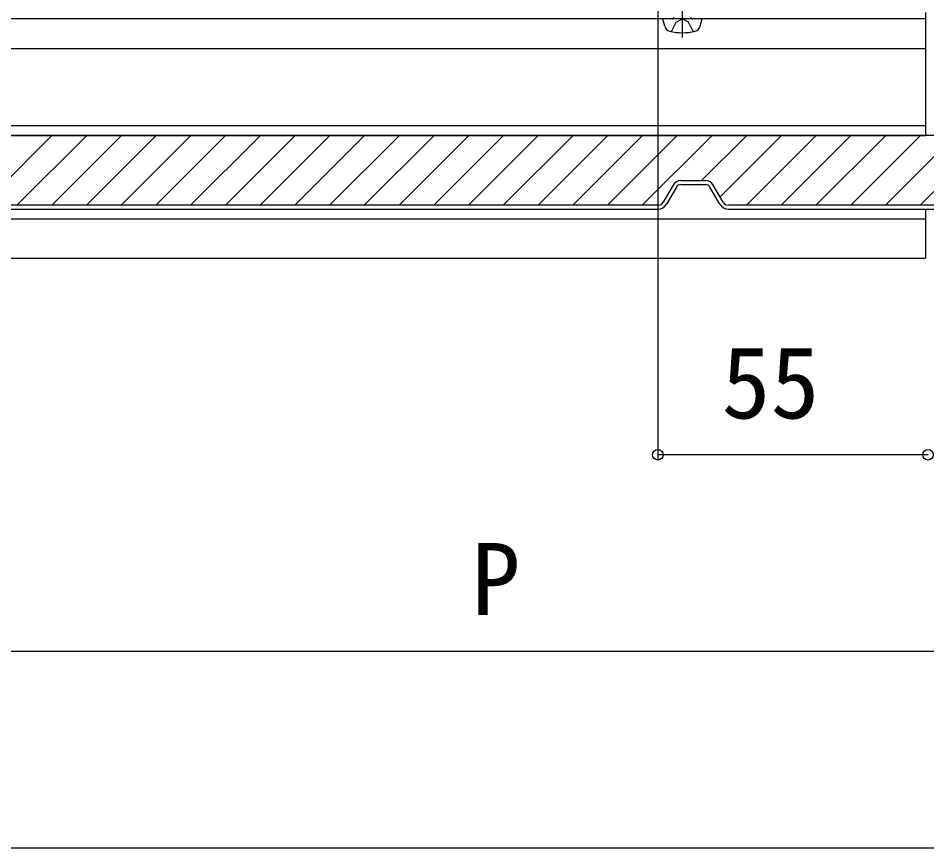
# Model space of a CAD drawing. Units: millimetres, scale not verified. Extents: x -875 to 875, y -1304 to 1296.
# Drawn here: x 510.8 to 695.8, y -1047.2 to -878.3 of the extents above; entities that cross this region are included whole.
import ezdxf
from ezdxf.enums import TextEntityAlignment as Align

# ---------------------------------------------------------------- set-up
doc = ezdxf.new("R2010")
doc.units = ezdxf.units.MM
doc.header["$LTSCALE"] = 8
for name, color, linetype in [('0-5_YKK_12', 2, 'Continuous'), ('0-6_YKK_13', 4, 'Continuous'), ('0-7_YKK_D', 6, 'Continuous')]:
    doc.layers.add(name, color=color, linetype=linetype)
doc.styles.add('ＭＳ ゴシック', font='')
doc.styles.get('ＭＳ ゴシック').set_extended_font_data('MS Gothic')

msp = doc.modelspace()

# ---------------------------------------------------------------- linework, layer by layer
at = {"layer": '0-5_YKK_12'}
for p, q in [((646, -882.3), (646, -861.5)), ((695.5, -877.2), (695.5, -902.2)), ((695.5, -878.5), (503.326, -878.5)), ((-608.5, -884.51), (695.5, -884.51)), ((-608.5, -900.2), (695.5, -900.2)), ((-608.5, -902.2), (695.5, -902.2)), ((695.5, -917.2), (695.5, -927.2)), ((-608.5, -919.2), (695.5, -919.2)), ((-608.5, -927.2), (695.5, -927.2))]:
    msp.add_line(p, q, dxfattribs=at)
at = {"layer": '0-6_YKK_13'}
for p, q in [((647.258, -879.136), (646, -878.467)), ((642.396, -879.979), (642, -878.5)), ((650, -878.5), (642, -878.5)), ((648.2, -881.067), (647.258, -879.136)), ((649.604, -879.979), (650, -878.5)), ((726, -902.2), (485.58, -902.2)), ((503.478, -916.4), (517.678, -902.2)), ((510.549, -916.4), (524.749, -902.2)), ((517.621, -916.4), (531.821, -902.2)), ((524.692, -916.4), (538.892, -902.2)), ((531.763, -916.4), (545.963, -902.2)), ((538.834, -916.4), (553.034, -902.2)), ((545.905, -916.4), (560.105, -902.2)), ((552.976, -916.4), (567.176, -902.2)), ((560.047, -916.4), (574.247, -902.2)), ((567.118, -916.4), (581.318, -902.2)), ((574.189, -916.4), (588.389, -902.2)), ((581.26, -916.4), (595.46, -902.2)), ((588.331, -916.4), (602.531, -902.2)), ((595.402, -916.4), (609.602, -902.2)), ((602.473, -916.4), (616.673, -902.2)), ((609.544, -916.4), (623.744, -902.2)), ((616.615, -916.4), (630.815, -902.2)), ((623.687, -916.4), (637.887, -902.2)), ((630.758, -916.4), (644.958, -902.2)), ((637.829, -916.4), (652.029, -902.2)), ((649.893, -911.406), (659.1, -902.2)), ((653.677, -914.694), (666.171, -902.2)), ((659.042, -916.4), (673.242, -902.2)), ((666.113, -916.4), (680.313, -902.2)), ((673.184, -916.4), (687.384, -902.2)), ((680.255, -916.4), (694.455, -902.2)), ((687.326, -916.4), (701.526, -902.2)), ((694.397, -916.4), (708.597, -902.2)), ((645.664, -911.4), (650.736, -911.4)), ((644.105, -912.3), (642.085, -915.8)), ((644.798, -912.7), (642.777, -916.2)), ((645.664, -912.2), (650.736, -912.2)), ((653.623, -916.2), (651.602, -912.7)), ((654.315, -915.8), (652.295, -912.3)), ((641.045, -916.4), (455.355, -916.4)), ((455.355, -917.2), (641.045, -917.2)), ((726, -916.4), (655.355, -916.4)), ((655.355, -917.2), (726, -917.2))]:
    msp.add_line(p, q, dxfattribs=at)
msp.add_lwpolyline([(643.8, -881.067), (644.742, -879.136), (646, -878.467)], dxfattribs=at)
for centre, radius, start, end in [((643.9, -878.1), 0.4, 270, 0), ((648.1, -878.1), 0.4, 180, 270), ((643.749, -879.617), 1.4, 195, 255.67668), ((648.251, -879.617), 1.4, 284.32332, 345), ((646, -870.8), 10.5, 255.67668, 284.32332), ((645.664, -913.2), 1.8, 90, 150), ((650.736, -913.2), 1.8, 30, 90), ((645.664, -913.2), 1, 90, 150), ((650.736, -913.2), 1, 30, 90), ((641.045, -915.2), 1.2, 270, 330), ((641.045, -915.2), 2, 270, 330), ((655.355, -915.2), 2, 210, 270), ((655.355, -915.2), 1.2, 210, 270)]:
    msp.add_arc(centre, radius, start, end, dxfattribs=at)
at = {"layer": '0-7_YKK_D'}
for p, q in [((641, -792.9), (641, -968.2)), ((696, -967.2), (641, -967.2)), ((498.5, -1007.2), (726, -1007.2)), ((-639, -1047.2), (726, -1047.2))]:
    msp.add_line(p, q, dxfattribs=at)
for centre in [(641, -967.2), (696, -967.2), (696, -967.2)]:
    msp.add_circle(centre, 1.075, dxfattribs=at)

# ---------------------------------------------------------------- texts
at = {"layer": '0-7_YKK_D', "style": 'ＭＳ ゴシック'}
for s, p in [('55', (653.955, -964.2)), ('P', (603.045, -1004.2))]:
    msp.add_text(s, height=14.66, dxfattribs=at).set_placement(p, align=Align.BOTTOM_LEFT)

doc.saveas('drawing.dxf')
